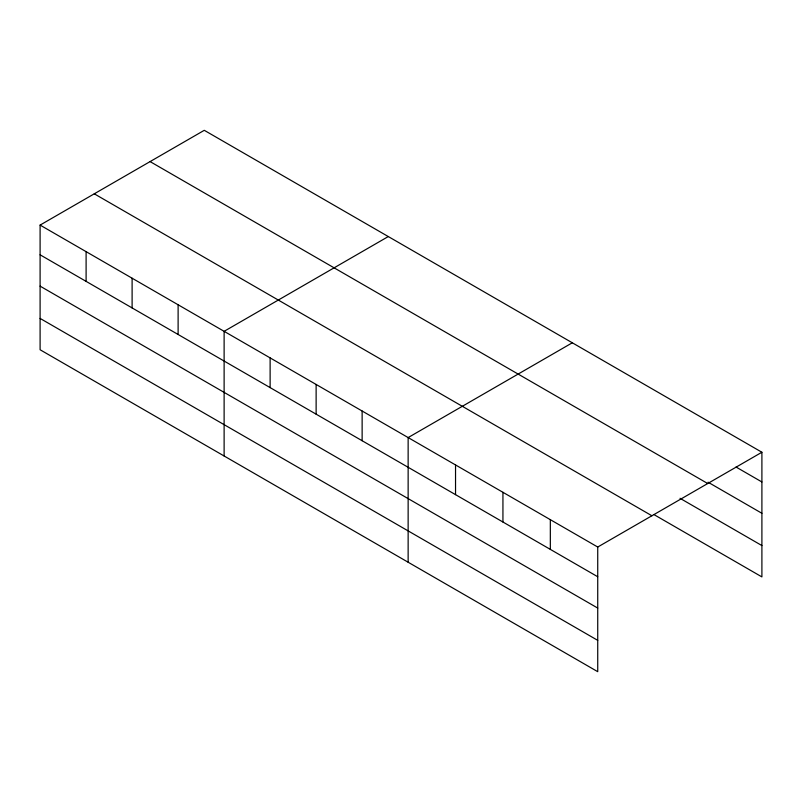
<?xml version="1.0" encoding="UTF-8"?>
<svg xmlns="http://www.w3.org/2000/svg" width="802" height="802" viewBox="0 0 802 802"><rect width="100%" height="100%" fill="white"/><g stroke="black" fill="none" stroke-linecap="round" stroke-linejoin="round"><path stroke-width="1.2" d="M597.731 608.076L597.731 547.034L40.1 225.091L40.1 349.752L597.731 671.685L597.731 608.076L40.1 286.134M654.181 514.714L761.9 576.909L761.9 452.248L204.269 130.315L40.1 225.091M388.288 236.55L224.119 331.336L224.119 455.987M572.307 342.795L408.138 437.581L408.138 562.232M597.731 547.034L761.9 452.248M736.046 467.035L761.9 481.962M708.036 482.192L761.9 513.29M150.094 161.593L707.725 483.536M680.026 498.303L761.9 545.571M94.275 193.813L651.906 515.756M40.1 254.805L597.731 576.748M40.1 318.414L597.731 640.357M550.332 519.676L550.332 549.38M502.934 492.308L502.934 522.012M455.536 464.939L455.536 494.654M362.133 411.015L362.133 440.729M316.128 384.459L316.128 414.163M270.124 357.892L270.124 387.607M178.114 304.78L178.114 334.484M132.109 278.214L132.109 307.928M86.105 251.658L86.105 281.362"/></g></svg>
